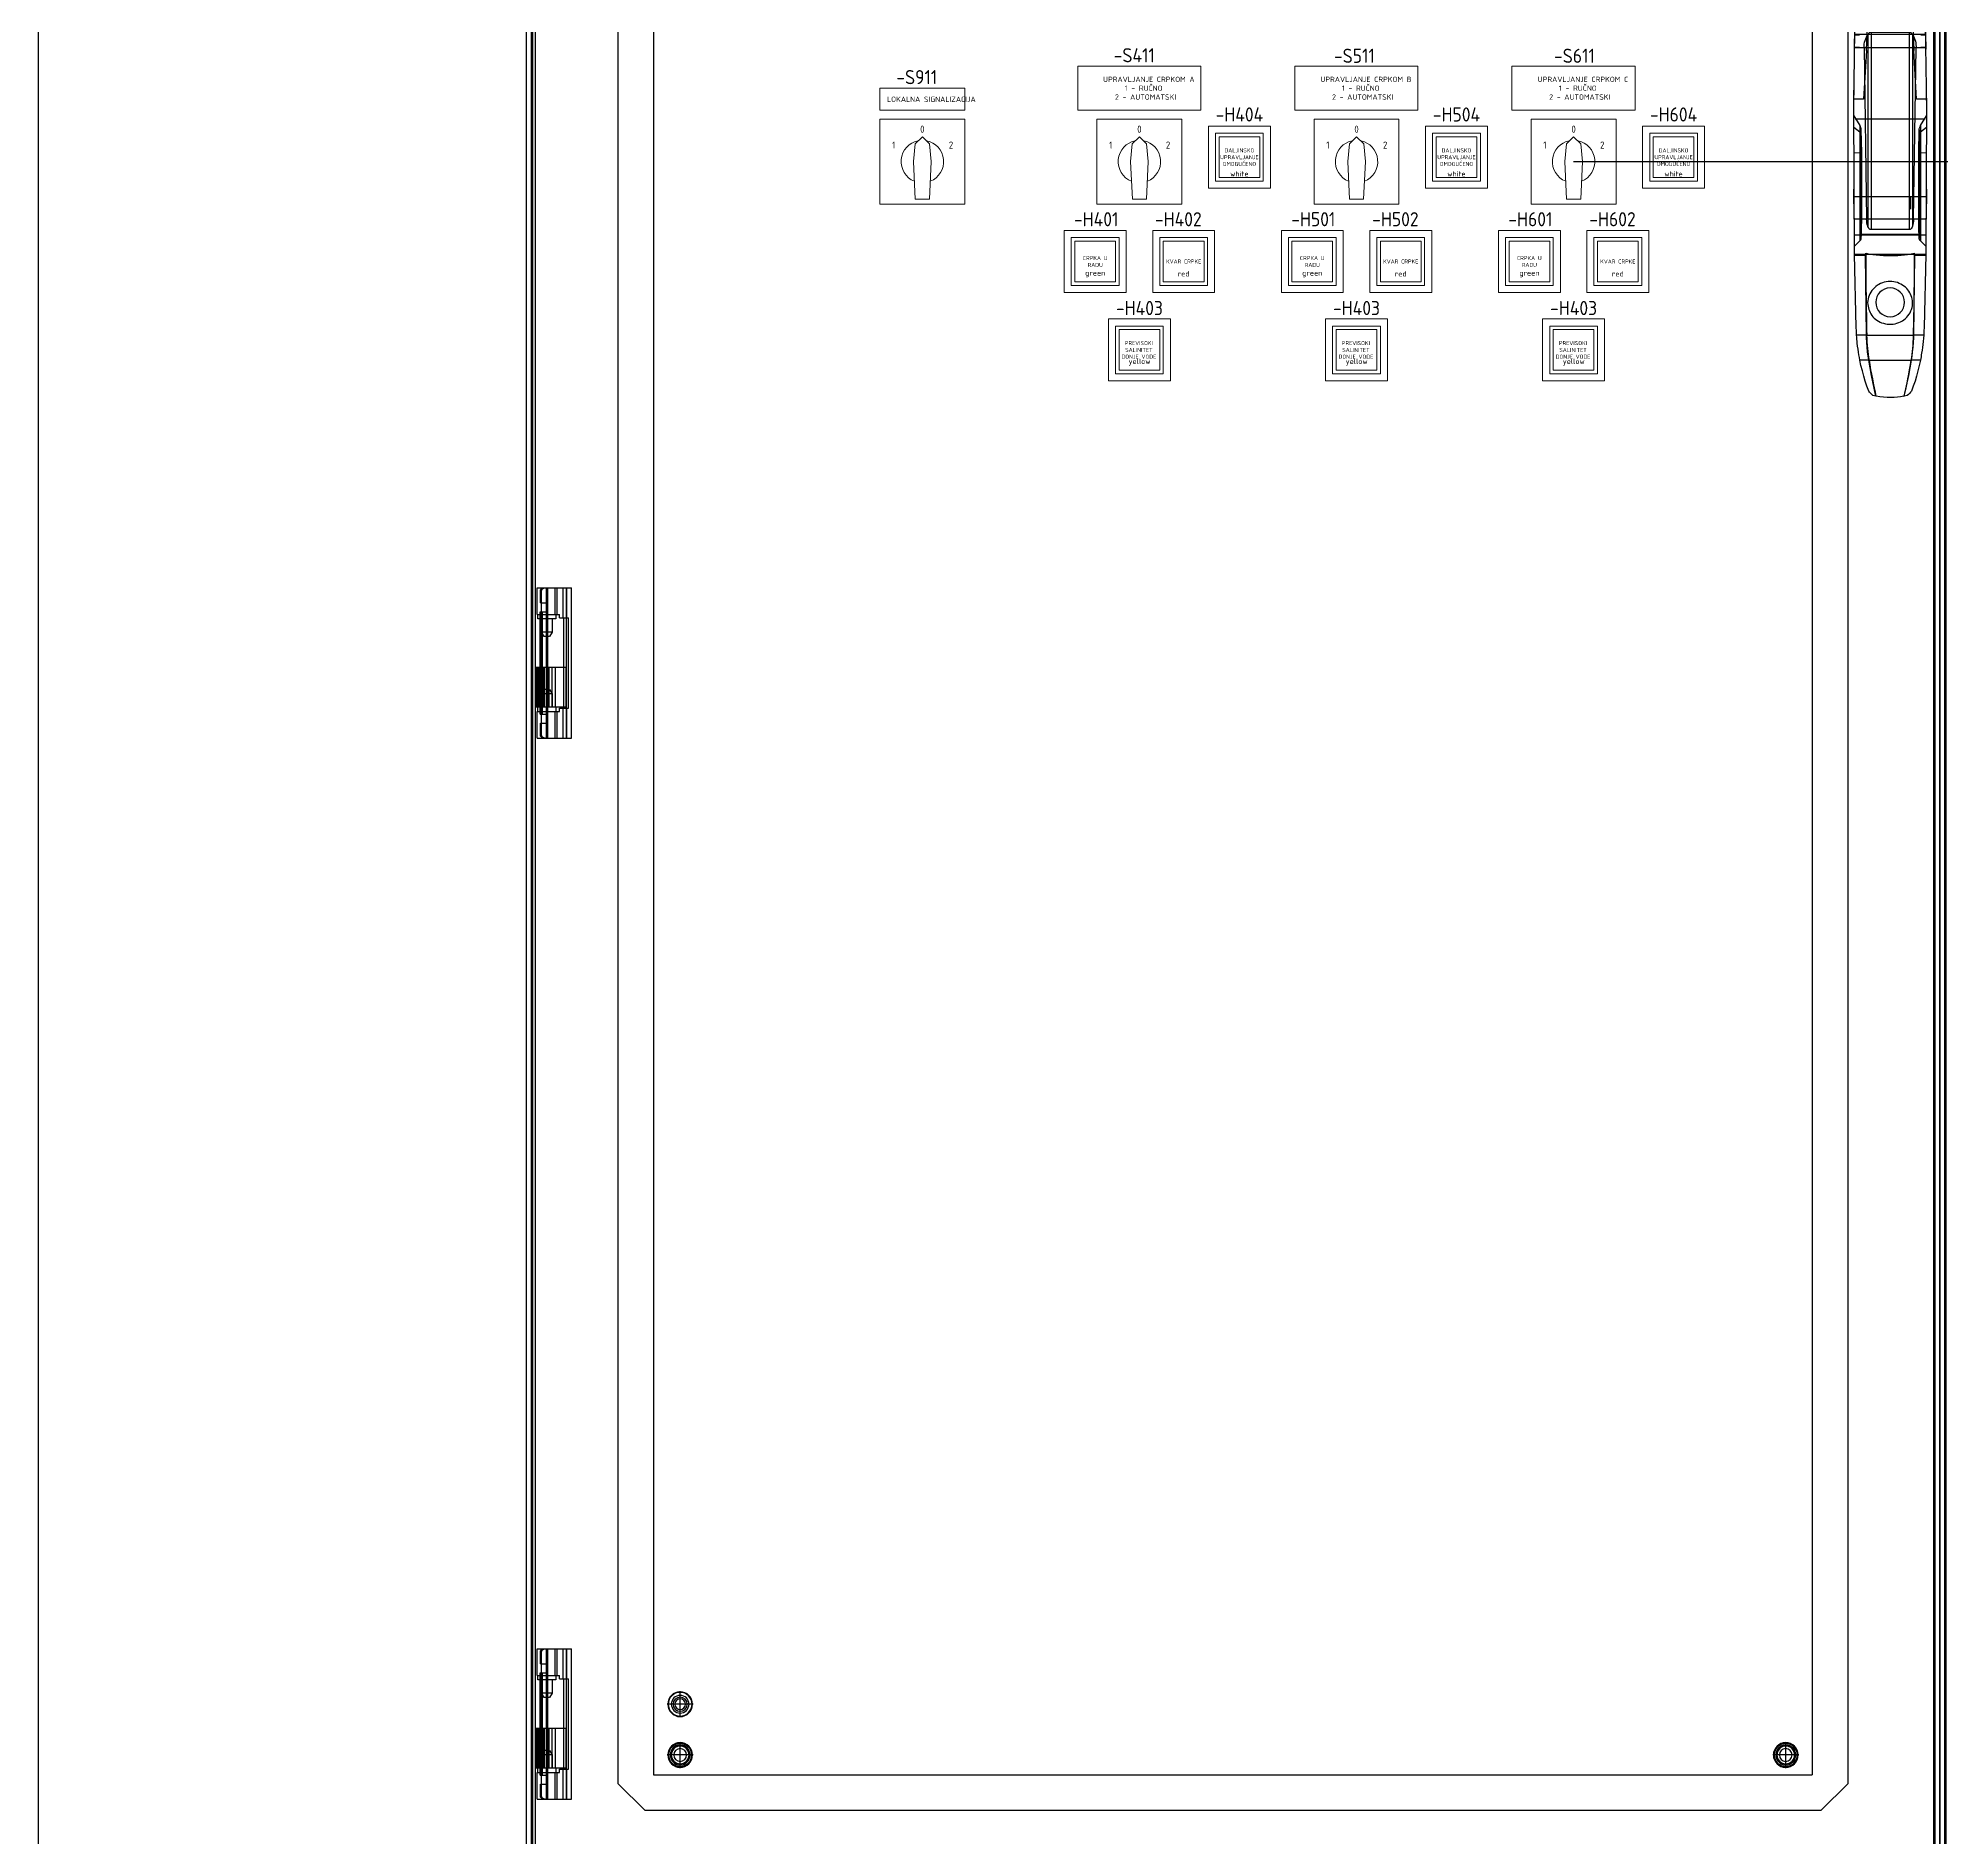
# Model space of a CAD drawing. Header units: millimetres. Extents: x 42151 to 59780, y 37376 to 44547.
# Drawn here: x 42151 to 43227, y 42056 to 43074 of the extents above; entities that cross this region are included whole.
import ezdxf
from ezdxf.enums import TextEntityAlignment as Align

# ---------------------------------------------------------------- set-up
doc = ezdxf.new("R2010")
doc.units = ezdxf.units.MM
doc.layers.add('! NO PLOT !', color=7, linetype='Continuous', true_color=0xff75dd, plot=False)
doc.layers.add('000-PI-Oprema', color=30, linetype='Continuous', lineweight=5)
doc.layers.add('000-PI-ORMAR', color=2, linetype='Continuous')
doc.layers.add('000-PI_TEXT', color=7, linetype='Continuous')
doc.styles.add('PI0', font='isocpeur.ttf', dxfattribs={"width": 0.9})

# ---------------------------------------------------------------- blocks, each defined once
blk = doc.blocks.new('*U97')
at = {"layer": '000-PI-ORMAR'}
for p, q in [((-13.4, 105.2), (-10.6, 134.6)), ((-10.5, 134.6), (-10.9, 134.5)), ((10.9, 134.5), (10.5, 134.6)), ((13.4, 105.2), (10.6, 134.6)), ((-19.3, 101.3), (-19.7, 86.2)), ((-19.1, 105.2), (-13.4, 105.2)), ((13.2, 105.2), (-13.2, 105.2)), ((13.4, 105.2), (19.1, 105.2)), ((19.7, 86.2), (19.3, 101.3)), ((-19.7, 86.2), (-20.5, 27.7)), ((-19.7, 86.2), (-20.1, 61)), ((-19.7, 87), (-14.2, 87)), ((-19.7, 86.2), (-12.5, 86.2)), ((-14.1, 86.2), (-14.2, 87)), ((-14, 85.3), (-14.1, 86.2)), ((-12.5, 86.2), (-13.4, 60.3)), ((-11.2, 85.1), (-12.5, 86.2)), ((12.5, 86.2), (11.2, 85.1)), ((12.5, 86.2), (19.7, 86.2)), ((13.4, 60.3), (12.5, 86.2)), ((14, 85.3), (14.1, 86.2)), ((14.1, 86.2), (14.2, 87)), ((14.2, 87), (19.7, 87)), ((20.5, 27.7), (19.7, 86.2)), ((20.1, 60.6), (19.7, 86.2)), ((12, 85.8), (14, 85.3)), ((-20, 69.3), (-12.7, 69.3)), ((-20, 69), (-17.3, 69)), ((-17.3, 69.3), (17.3, 69.3)), ((-12.7, 69.3), (-12.6, 69.3)), ((-12.6, 69.3), (-12.6, -39.1)), ((-10.7, 70.5), (-10.7, -41)), ((-10.7, 70.5), (10.7, 70.5)), ((10.7, 70.5), (10.7, -41)), ((12.6, 69.3), (12.6, -39.1)), ((12.6, 69.3), (12.7, 69.3)), ((12.7, 69.3), (20, 69.3)), ((17.3, 69), (20, 69)), ((-20.1, 61.9), (-17.3, 61.9)), ((-20.1, 61.8), (-14.7, 61.8)), ((-17.3, 61.8), (17.3, 61.8)), ((-15, 32.8), (-13.4, 60.3)), ((-13.3, -35.1), (-14.7, 61.8)), ((14.7, 61.8), (13.3, -35.1)), ((13.4, 60.3), (15, 32.8)), ((14.7, 61.8), (20.1, 61.8)), ((17.3, 61.9), (20.1, 61.9)), ((20.5, 27.7), (20.3, 48.5)), ((-20.4, 35.9), (-20.5, 27.7)), ((-20.5, 32.8), (-15, 32.8)), ((15, 32.8), (20.5, 32.8)), ((-20.5, 27.7), (-20.1, -55.1)), ((-17.2, 17.8), (-20.5, 23.4)), ((20.5, 23.4), (17.2, 17.8)), ((20.1, -55.1), (20.5, 27.7)), ((-17.2, 14.2), (-20.5, 17)), ((-19.8, 21.4), (19.8, 21.4)), ((-17.2, 17.8), (-17.2, -47.4)), ((-16.2, 2.4), (-16.5, 15.5)), ((-16.5, 15.5), (-16.5, -46.1)), ((-16.4, 10.5), (-16.5, 13)), ((16.5, 15.5), (16.2, 2.4)), ((16.5, 13), (16.4, 10.5)), ((16.5, 15.5), (16.5, -46.1)), ((17.2, 17.8), (17.2, -47.4)), ((20.5, 17), (17.2, 14.2)), ((-17.2, 2.5), (-20.5, 2.6)), ((-16.2, 2.4), (-16.5, 2.5)), ((-16.2, -35.1), (-16.2, 2.4)), ((16.5, 2.5), (16.2, 2.4)), ((16.2, 2.4), (16.2, -35.1)), ((20.5, 2.6), (17.2, 2.5)), ((-20.5, -18.2), (-20.4, -35.1)), ((20.4, -35.1), (20.5, -18.2)), ((-20.5, -22.5), (20.5, -22.5)), ((-11.5, -22.7), (-11.5, -29.5)), ((-20.4, -35.1), (-13.3, -35.1)), ((-16.2, -35.1), (16.2, -35.1)), ((-10.7, -41), (10.7, -41)), ((13.3, -35.1), (20.4, -35.1)), ((-20.2, -44.2), (-20.1, -55.1)), ((-20.2, -44.2), (20.2, -44.2)), ((-20.2, -50.4), (-17.2, -47.4)), ((-16.5, -46.1), (-16.4, -43.8)), ((-16.4, -43.8), (16.4, -43.8)), ((16.4, -43.8), (16.5, -46.1)), ((17.2, -47.4), (20.2, -50.4)), ((20.1, -55.1), (20.2, -44.2)), ((-20.1, -55.1), (20.1, -55.1)), ((-20.1, -55.1), (-19.2, -96.1)), ((-20.1, -55.7), (-14, -55.7)), ((-14, -55.7), (-13.9, -55.1)), ((-13.4, -100.7), (-14, -55.7)), ((-13.9, -55.1), (-13.7, -54.4)), ((13.4, -100.7), (14, -55.7)), ((13.9, -55.1), (13.7, -54.4)), ((14, -55.7), (13.9, -55.1)), ((14, -55.7), (20.1, -55.7)), ((19.2, -96.1), (20.1, -55.1)), ((-19, -100.7), (-13.4, -100.7)), ((13.1, -100.7), (-13.1, -100.7)), ((13.4, -100.7), (19, -100.7)), ((-17.1, -114.8), (-12, -114.8)), ((11.7, -114.8), (-11.7, -114.8)), ((12, -114.8), (17.1, -114.8)), ((-9.7, -134.8), (-8, -135.2)), ((-7.8, -135.2), (-8, -135.2)), ((7.8, -135.2), (8, -135.2)), ((8, -135.2), (9.7, -134.8))]:
    blk.add_line(p, q, dxfattribs=at)
for points in [[(-14.4, 130.2), (-15.3, 127.2), (-16.1, 124.2), (-16.9, 121.1), (-17.5, 118), (-18.1, 114.8), (-18.5, 111.7), (-18.9, 108.5), (-19.1, 105.2)], [(-10.9, 134.5), (-11.6, 133.9), (-12.2, 133.2), (-12.8, 132.5), (-13.4, 131.8), (-13.9, 131), (-14.4, 130.2)], [(10.5, 134.6), (8.3, 135.2), (6.2, 135.5), (4, 135.8), (1.7, 136), (-0.5, 136), (-2.8, 135.9), (-4.7, 135.7), (-6.7, 135.5), (-8.6, 135.1), (-10.5, 134.6)], [(14.4, 130.2), (13.7, 131.4), (12.9, 132.5), (12.3, 133.2), (11.6, 133.9), (10.9, 134.5)], [(19.1, 105.2), (18.9, 108.4), (18.5, 111.6), (18.1, 114.7), (17.5, 117.9), (16.9, 121), (16.2, 124.1), (15.3, 127.2), (14.4, 130.2)], [(-19.1, 105.2), (-19.2, 104.3), (-19.2, 103.3), (-19.3, 102.3), (-19.3, 101.3)], [(-14.2, 87), (-14.2, 90.3), (-14.2, 93.5), (-14, 96.6), (-13.9, 99.7), (-13.6, 102.7), (-13.4, 105.2)], [(14.2, 87), (14.2, 90.3), (14.2, 93.5), (14, 96.6), (13.9, 99.7), (13.6, 102.7), (13.4, 105.2)], [(19.3, 101.3), (19.3, 102.3), (19.2, 103.3), (19.2, 104.3), (19.1, 105.2)], [(-12, 85.8), (-10.3, 86.1), (-8.4, 86.4), (-6.5, 86.7), (-4.5, 86.9), (-2.5, 87), (-0.5, 87), (1.5, 87), (3.6, 86.9), (5.7, 86.8), (7.8, 86.5), (9.9, 86.2), (12, 85.8), (12, 85.8)], [(11.2, 85.1), (8.8, 85.5), (6.3, 85.8), (3.8, 86), (1.3, 86.1), (-0.8, 86.1), (-2.8, 86), (-4.9, 85.9), (-7, 85.7), (-9.1, 85.4), (-11.2, 85.1)], [(-14, 85.3), (-12.2, 85.8), (-12, 85.8)], [(-12.7, 69.3), (-13.2, 68.4), (-13.6, 67.5), (-14, 66.6), (-14.3, 65.6), (-14.5, 64.6), (-14.6, 63.5), (-14.7, 62.5), (-14.7, 61.8)], [(-12.6, 69.3), (-12.5, 69.5), (-12.3, 69.7), (-12.2, 69.9), (-12, 70), (-11.8, 70.2), (-11.6, 70.3), (-11.4, 70.4), (-11.2, 70.4), (-11, 70.5), (-10.7, 70.5)], [(10.7, 70.5), (11, 70.5), (11.2, 70.4), (11.4, 70.4), (11.6, 70.3), (11.8, 70.2), (12, 70), (12.2, 69.9), (12.3, 69.7), (12.5, 69.5), (12.6, 69.3)], [(14.7, 61.8), (14.7, 62.9), (14.6, 63.9), (14.4, 65), (14.1, 66), (13.8, 66.9), (13.4, 67.9), (13, 68.8), (12.7, 69.3)], [(-16.5, 15.5), (-16.5, 15.9), (-16.6, 16.3), (-16.7, 16.6), (-16.8, 17), (-16.9, 17.3), (-17.1, 17.6), (-17.2, 17.8)], [(17.2, 17.8), (17, 17.5), (16.9, 17.2), (16.7, 16.8), (16.6, 16.5), (16.6, 16.1), (16.5, 15.8), (16.5, 15.5)], [(-16.4, -43.8), (-16.4, -43.1), (-16.3, -42.4), (-16.3, -41.6), (-16.3, -40.7), (-16.3, -39.9), (-16.3, -38.9), (-16.3, -38), (-16.2, -37), (-16.2, -36), (-16.2, -35.1)], [(-13.3, -35.1), (-13.2, -36.2), (-13.1, -37.2), (-12.9, -38.2), (-12.6, -39.1)], [(-12.6, -39.1), (-12.4, -39.6), (-12.1, -40.1), (-12, -40.4), (-11.8, -40.6), (-11.5, -40.7), (-11.3, -40.9), (-11, -40.9), (-10.8, -41), (-10.7, -41)], [(10.7, -41), (11, -40.9), (11.2, -40.9), (11.4, -40.8), (11.6, -40.7), (11.8, -40.5), (12, -40.3), (12.3, -39.8), (12.6, -39.3), (12.6, -39.1)], [(12.6, -39.1), (12.9, -38.1), (13.1, -37.1), (13.2, -36), (13.3, -35.1)], [(16.2, -35.1), (16.2, -36.1), (16.2, -37.1), (16.3, -38.1), (16.3, -39), (16.3, -39.9), (16.3, -40.8), (16.3, -41.7), (16.3, -42.5), (16.4, -43.2), (16.4, -43.8)], [(-17.2, -47.4), (-17, -47.3), (-16.9, -47.1), (-16.7, -46.9), (-16.6, -46.7), (-16.6, -46.5), (-16.5, -46.3), (-16.5, -46.1)], [(16.5, -46.1), (16.5, -46.3), (16.6, -46.5), (16.7, -46.8), (16.8, -47), (16.9, -47.1), (17.1, -47.3), (17.2, -47.4)], [(-9.6, -55.1), (-9.9, -55), (-11.8, -54.7), (-13.7, -54.4)], [(9.6, -55.1), (7.8, -55.3), (5.8, -55.5), (3.8, -55.6), (1.7, -55.7), (-0.4, -55.7), (-2.4, -55.6), (-4.3, -55.6), (-6.2, -55.4), (-8.1, -55.2), (-9.6, -55.1)], [(13.7, -54.4), (11.7, -54.8), (9.8, -55), (9.6, -55.1)], [(8.9, -73.9), (9.6, -74.6), (10.3, -75.5), (10.9, -76.3), (11.4, -77.3), (11.9, -78.2), (12.2, -79.2), (12.5, -80.2), (12.6, -81.3), (12.7, -82.3), (12.6, -83.3), (12.5, -84.2), (12.3, -85.2), (12.1, -86.1), (11.7, -87), (11.3, -87.9), (10.9, -88.7), (10.3, -89.5), (9.7, -90.3), (9, -91), (8.3, -91.6), (7.5, -92.2), (6.6, -92.8), (5.7, -93.3), (4.8, -93.7), (3.7, -94), (2.7, -94.3), (1.6, -94.5), (0.5, -94.5), (-0.6, -94.5), (-1.7, -94.4), (-2.8, -94.3), (-3.8, -94), (-4.9, -93.6), (-5.9, -93.2), (-6.9, -92.6), (-7.8, -92), (-8.6, -91.3), (-9.4, -90.6), (-10.1, -89.7), (-10.8, -88.9), (-11.3, -88), (-11.7, -87), (-12.1, -86.1), (-12.4, -85.1), (-12.6, -84.1), (-12.7, -83.1), (-12.7, -82.1), (-12.6, -81.2), (-12.5, -80.2), (-12.2, -79.3), (-11.9, -78.4), (-11.6, -77.5), (-11.1, -76.7), (-10.6, -75.9), (-10, -75.1), (-9.4, -74.3), (-8.6, -73.6), (-7.8, -73), (-7, -72.4), (-6.1, -71.9), (-5.1, -71.4), (-4.1, -71), (-3.1, -70.7), (-2, -70.5), (-0.9, -70.4), (0.1, -70.4), (1.2, -70.4), (2.3, -70.6), (3.3, -70.8), (4.4, -71.1), (5.4, -71.5), (6.3, -72), (7.2, -72.5), (8.1, -73.2), (8.9, -73.9)], [(-19.2, -96.1), (-19.1, -98.4), (-19, -100.7)], [(19, -100.7), (19.1, -98.4), (19.2, -96.1)], [(-19, -100.7), (-18.8, -102.4), (-18.7, -104.2), (-18.5, -105.9), (-18.3, -107.6), (-18.1, -109.2), (-17.8, -110.9), (-17.6, -111.9), (-17.5, -112.9), (-17.3, -113.9), (-17.1, -114.8)], [(-12, -114.8), (-12.4, -112.5), (-12.7, -110.1), (-13, -107.5), (-13.2, -104.8), (-13.4, -102.1), (-13.4, -100.7)], [(12, -114.8), (12.4, -112.5), (12.7, -110.1), (13, -107.5), (13.2, -104.8), (13.4, -102.1), (13.4, -100.7)], [(17.1, -114.8), (17.4, -113.4), (17.6, -111.9), (17.9, -110.4), (18.1, -108.7), (18.4, -107), (18.6, -105.3), (18.7, -104.2), (18.8, -103), (18.9, -101.8), (19, -100.7)], [(-17.1, -114.8), (-16.5, -117.9), (-15.7, -120.9), (-14.9, -123.8), (-14.1, -126.7), (-13.1, -129.6), (-12.1, -132.3)], [(-8, -135.2), (-10.5, -123.5), (-12, -114.8)], [(8, -135.2), (10.5, -123.5), (12, -114.8)], [(12.1, -132.3), (13.1, -129.6), (14.1, -126.8), (14.9, -123.9), (15.7, -120.9), (16.5, -117.9), (17.1, -114.8)], [(-12.1, -132.3), (-11.6, -133), (-11, -133.6), (-10.4, -134.2), (-9.7, -134.8)], [(-7.8, -135.2), (-5.9, -135.6), (-4.1, -135.8), (-2.2, -135.9), (-0.2, -136), (1.7, -136), (3.7, -135.8), (5.8, -135.6), (7.8, -135.2)], [(9.7, -134.8), (10.4, -134.2), (11, -133.6), (11.6, -133), (12.1, -132.3)]]:
    blk.add_lwpolyline(points, dxfattribs=at)
blk.add_circle((0, -82.1), 8.15, dxfattribs=at)
for centre, major_axis, ratio, start_param, end_param in [((73, -135.2), (0, 546.8), 0.175521, 1.054802, 1.115623), ((-73, -135.2), (0, 546.8), 0.175521, -1.115623, -1.054802), ((-7.5, 87.2), (0, 37), 0.175521, 1.061397, 1.596486), ((7.5, 87.2), (0, 37), 0.175521, 4.6867, 5.221788), ((-7.5, 87.2), (0, 37), 0.175521, -4.6867, -4.66155), ((7.5, 87.2), (0, 37), 0.175521, 4.66155, 4.6867), ((-19.5, 12.8), (-3, 0), 0.71325, 3.261467, 3.839724), ((19.5, 12.8), (-3, 0), 0.71325, 5.585054, 6.163311), ((-19.5, 2.5), (-3, 0), 0.017452, 3.261467, 3.839724), ((19.5, 2.5), (-3, 0), 0.017452, -0.698132, -0.119874), ((137.5, -39.6), (0, 669.9), 0.225671, -4.689366, -4.621155), ((-137.5, -39.6), (0, 669.9), 0.225671, 4.621155, 4.689366), ((-5.9, -95.4), (0, 32.4), 0.225671, 1.735147, 2.215471), ((5.9, -95.4), (0, 32.4), 0.225671, 4.067714, 4.548039), ((21.2, -9.1), (0, 180.2), 0.225671, -4.085045, -3.936826), ((-21.2, -9.1), (0, 180.2), 0.225671, 3.936826, 4.085045)]:
    blk.add_ellipse(centre, major_axis=major_axis, ratio=ratio, start_param=start_param, end_param=end_param, dxfattribs=at)
blk = doc.blocks.new('A$C4c17df16')
at = {"layer": '000-PI-ORMAR'}
blk.add_blockref('*U97', (-4, -1008.4), dxfattribs=at)
blk = doc.blocks.new('8806000_2000x800x600')
at = {"layer": '! NO PLOT !'}
for p, q in [((-3770.8, 1831.7), (-3770.8, -8.3)), ((-3075.8, -8.3), (-3075.8, 1831.7)), ((-3750.8, 1826.7), (-3750.8, -3.3)), ((-3095.8, 1826.7), (-3095.8, -3.3)), ((-3110.8, 29.4), (-3110.8, 44.1)), ((-3118.2, 36.7), (-3103.5, 36.7)), ((-3735.8, 0.6), (-3735.8, 15.3)), ((-3110.8, 0.6), (-3110.8, 15.3)), ((-3743.2, 8), (-3728.5, 8)), ((-3118.2, 8), (-3103.5, 8)), ((-3770.8, -8.3), (-3755.8, -23.3)), ((-3095.8, -3.3), (-3750.8, -3.3)), ((-3090.8, -23.3), (-3075.8, -8.3)), ((-3090.8, -23.3), (-3755.8, -23.3))]:
    blk.add_line(p, q, dxfattribs=at)
for centre, radius in [((-3110.8, 36.7), 7), ((-3110.8, 36.7), 6.7), ((-3110.8, 36.7), 5), ((-3110.8, 36.7), 4), ((-3110.8, 36.7), 3), ((-3735.8, 8), 7), ((-3735.8, 8), 6.5), ((-3735.8, 8), 5.62), ((-3735.8, 8), 5), ((-3735.8, 8), 3.62), ((-3110.8, 8), 7), ((-3110.8, 8), 6.5), ((-3110.8, 8), 5.61), ((-3110.8, 8), 5), ((-3110.8, 8), 3.61)]:
    blk.add_circle(centre, radius, dxfattribs=at)
at = {"layer": '000-PI-ORMAR'}
for p, q in [((-3819.3, 1904), (-3819.3, -80.5)), ((-3028.8, 1904), (-3028.8, -80.5)), ((-3027.3, -80.5), (-3027.3, 1904)), ((-3027.3, 1904), (-3027.3, -80.5)), ((-3822.8, 1883.5), (-3822.8, -67.5)), ((-3820.1, 1883.5), (-3820.1, -67.5)), ((-3026.5, 1883.5), (-3026.5, -67.5)), ((-3023.8, 1883.5), (-3023.8, -67.5)), ((-3049.3, 583), (-3049.3, 668)), ((-3029.9, 668), (-3049.3, 668)), ((-3046.8, 651), (-3046.8, 668)), ((-3046.6, 583), (-3046.6, 668)), ((-3044.7, 651), (-3044.7, 668)), ((-3041, 668), (-3041, 653)), ((-3040.1, 653), (-3040.1, 668)), ((-3036, 583), (-3036, 668)), ((-3035.4, 653), (-3035.4, 668)), ((-3035.2, 583), (-3035.2, 668)), ((-3029.9, 653), (-3029.9, 668)), ((-3031.8, 659.5), (-3036, 659.5)), ((-3032.4, 666), (-3031.8, 666)), ((-3032.4, 585), (-3032.4, 666)), ((-3032.4, 591.5), (-3032.4, 659.5)), ((-3031.8, 659.5), (-3031.8, 666)), ((-3047.6, 600), (-3047.6, 651)), ((-3042.6, 651), (-3047.6, 651)), ((-3045.1, 600), (-3045.1, 651)), ((-3029.9, 653), (-3042.6, 653)), ((-3042.6, 651), (-3042.6, 653)), ((-3040.5, 653), (-3040.5, 650.5)), ((-3040.5, 650.5), (-3030.3, 650.5)), ((-3038.4, 650.5), (-3038.4, 643)), ((-3031.7, 654.5), (-3036, 654.5)), ((-3032.9, 596.5), (-3032.9, 654.5)), ((-3032.5, 643), (-3032.5, 650.5)), ((-3032.2, 596.5), (-3032.2, 654.5)), ((-3031.7, 596.5), (-3031.7, 654.5)), ((-3030.3, 650.5), (-3030.3, 653)), ((-3038.4, 643), (-3036.9, 640.5)), ((-3038.4, 643), (-3032.5, 643)), ((-3036.9, 640.5), (-3033.9, 640.5)), ((-3033.9, 640.5), (-3032.5, 643)), ((-3046.1, 623), (-3046.1, 600.5)), ((-3046.1, 623), (-3029.3, 623)), ((-3040.2, 623), (-3040.2, 600.5)), ((-3038.2, 623), (-3038.2, 600.5)), ((-3036.5, 623), (-3036.5, 600.5)), ((-3036.1, 623), (-3036.1, 600.5)), ((-3034, 623), (-3034, 600.5)), ((-3033.6, 623), (-3033.6, 600.5)), ((-3033.3, 623), (-3033.3, 600.5)), ((-3032.2, 623), (-3032.2, 600.5)), ((-3031.4, 623), (-3031.4, 600.5)), ((-3031.3, 600.5), (-3031.3, 623)), ((-3030.3, 623), (-3030.3, 600.5)), ((-3029.5, 623), (-3029.5, 600.5)), ((-3036.9, 610.5), (-3038.4, 608)), ((-3038.4, 608), (-3038.4, 600.5)), ((-3038.4, 608), (-3032.5, 608)), ((-3036.9, 610.5), (-3033.9, 610.5)), ((-3032.5, 608), (-3033.9, 610.5)), ((-3032.5, 600.5), (-3032.5, 608)), ((-3042.6, 600), (-3047.6, 600)), ((-3046.8, 583), (-3046.8, 600)), ((-3046.1, 600.5), (-3029.3, 600.5)), ((-3044.7, 583), (-3044.7, 600)), ((-3042.6, 598), (-3042.6, 600)), ((-3029.9, 598), (-3042.6, 598)), ((-3041, 598), (-3041, 583)), ((-3040.5, 600.5), (-3040.5, 598)), ((-3040.1, 583), (-3040.1, 598)), ((-3031.7, 596.5), (-3036, 596.5)), ((-3035.4, 583), (-3035.4, 598)), ((-3030.3, 598), (-3030.3, 600.5)), ((-3029.9, 583), (-3029.9, 598)), ((-3029.9, 583), (-3049.3, 583)), ((-3031.8, 591.5), (-3036, 591.5)), ((-3032.4, 585), (-3031.8, 585)), ((-3031.8, 585), (-3031.8, 591.5)), ((-3049.3, -17), (-3049.3, 68)), ((-3029.9, 68), (-3049.3, 68)), ((-3046.8, 51), (-3046.8, 68)), ((-3046.6, -17), (-3046.6, 68)), ((-3044.7, 51), (-3044.7, 68)), ((-3041, 68), (-3041, 53)), ((-3040.1, 53), (-3040.1, 68)), ((-3036, -17), (-3036, 68)), ((-3035.4, 53), (-3035.4, 68)), ((-3035.2, -17), (-3035.2, 68)), ((-3032.4, 66), (-3031.8, 66)), ((-3032.4, -15), (-3032.4, 66)), ((-3031.8, 59.5), (-3031.8, 66)), ((-3029.9, 53), (-3029.9, 68)), ((-3031.8, 59.5), (-3036, 59.5)), ((-3031.7, 54.5), (-3036, 54.5)), ((-3032.9, -3.5), (-3032.9, 54.5)), ((-3032.4, -8.5), (-3032.4, 59.5)), ((-3032.2, -3.5), (-3032.2, 54.5)), ((-3031.7, -3.5), (-3031.7, 54.5)), ((-3047.6, 0), (-3047.6, 51)), ((-3042.6, 51), (-3047.6, 51)), ((-3045.1, 0), (-3045.1, 51)), ((-3029.9, 53), (-3042.6, 53)), ((-3042.6, 51), (-3042.6, 53)), ((-3040.5, 53), (-3040.5, 50.5)), ((-3040.5, 50.5), (-3030.3, 50.5)), ((-3038.4, 50.5), (-3038.4, 43)), ((-3032.5, 43), (-3032.5, 50.5)), ((-3030.3, 50.5), (-3030.3, 53)), ((-3038.4, 43), (-3036.9, 40.5)), ((-3038.4, 43), (-3032.5, 43)), ((-3036.9, 40.5), (-3033.9, 40.5)), ((-3033.9, 40.5), (-3032.5, 43)), ((-3046.1, 23), (-3046.1, 0.5)), ((-3046.1, 23), (-3029.3, 23)), ((-3040.2, 23), (-3040.2, 0.5)), ((-3038.2, 23), (-3038.2, 0.5)), ((-3036.5, 23), (-3036.5, 0.5)), ((-3036.1, 23), (-3036.1, 0.5)), ((-3034, 23), (-3034, 0.5)), ((-3033.6, 23), (-3033.6, 0.5)), ((-3033.3, 23), (-3033.3, 0.5)), ((-3032.2, 23), (-3032.2, 0.5)), ((-3031.4, 23), (-3031.4, 0.5)), ((-3031.3, 0.5), (-3031.3, 23)), ((-3030.3, 23), (-3030.3, 0.5)), ((-3029.5, 23), (-3029.5, 0.5)), ((-3046.1, 0.5), (-3029.3, 0.5)), ((-3040.5, 0.5), (-3040.5, -2)), ((-3036.9, 10.5), (-3038.4, 8)), ((-3038.4, 8), (-3038.4, 0.5)), ((-3038.4, 8), (-3032.5, 8)), ((-3036.9, 10.5), (-3033.9, 10.5)), ((-3032.5, 8), (-3033.9, 10.5)), ((-3032.5, 0.5), (-3032.5, 8)), ((-3030.3, -2), (-3030.3, 0.5)), ((-3042.6, 0), (-3047.6, 0)), ((-3046.8, -17), (-3046.8, 0)), ((-3044.7, -17), (-3044.7, 0)), ((-3042.6, -2), (-3042.6, 0)), ((-3029.9, -2), (-3042.6, -2)), ((-3041, -2), (-3041, -17)), ((-3040.1, -17), (-3040.1, -2)), ((-3031.7, -3.5), (-3036, -3.5)), ((-3031.8, -8.5), (-3036, -8.5)), ((-3035.4, -17), (-3035.4, -2)), ((-3031.8, -15), (-3031.8, -8.5)), ((-3029.9, -17), (-3029.9, -2)), ((-3029.9, -17), (-3049.3, -17)), ((-3032.4, -15), (-3031.8, -15))]:
    blk.add_line(p, q, dxfattribs=at)
for centre, start_param, end_param in [((-3034.4, 666), 4.712389, 6.283185), ((-3033.7, 666), 4.712389, 6.283185), ((-3034.4, 585), 3.141593, 4.712389), ((-3033.7, 585), 3.141593, 4.712389), ((-3034.4, 66), 4.712389, 6.283185), ((-3033.7, 66), 4.712389, 6.283185), ((-3034.4, -15), 3.141593, 4.712389), ((-3033.7, -15), 3.141593, 4.712389)]:
    blk.add_ellipse(centre, major_axis=(0, 2), ratio=0.965926, start_param=start_param, end_param=end_param, dxfattribs=at)
at = {"ltscale": 0.25}
blk.add_blockref('A$C4c17df16', (-3790.8, 1920), dxfattribs=at)

msp = doc.modelspace()

# ---------------------------------------------------------------- linework, layer by layer
at = {"layer": '! NO PLOT !', "ltscale": 0.25}
msp.add_line((43019.211, 43004.313), (44663.661, 43004.313), dxfattribs=at)
msp.add_lwpolyline([(42151.17, 44376.997), (42151.17, 41506.997), (44301.17, 41506.997), (44301.17, 42491.997), (46051.17, 42491.997), (46051.17, 44376.997), (42151.17, 44376.997)], dxfattribs=at)
at = {"layer": '000-PI-Oprema'}
for p, q in [((42647.009, 43014.313), (42651.053, 43018.313)), ((42651.053, 43018.313), (42655.098, 43014.313)), ((42769.728, 43014.313), (42773.773, 43018.313)), ((42773.773, 43018.313), (42777.817, 43014.313)), ((42892.447, 43014.313), (42896.492, 43018.313)), ((42896.492, 43018.313), (42900.536, 43014.313)), ((43015.166, 43014.313), (43019.211, 43018.313)), ((43019.211, 43018.313), (43023.255, 43014.313)), ((42647.009, 43014.313), (42646.053, 43004.313)), ((42656.053, 43004.313), (42655.098, 43014.313)), ((42769.728, 43014.313), (42768.773, 43004.313)), ((42778.773, 43004.313), (42777.817, 43014.313)), ((42892.447, 43014.313), (42891.492, 43004.313)), ((42901.492, 43004.313), (42900.536, 43014.313)), ((43015.166, 43014.313), (43014.211, 43004.313)), ((43024.211, 43004.313), (43023.255, 43014.313)), ((42646.053, 43004.313), (42647.053, 42982.999)), ((42655.053, 42982.999), (42656.053, 43004.313)), ((42768.773, 43004.313), (42769.773, 42982.999)), ((42777.773, 42982.999), (42778.773, 43004.313)), ((42891.492, 43004.313), (42892.492, 42982.999)), ((42900.492, 42982.999), (42901.492, 43004.313)), ((43014.211, 43004.313), (43015.211, 42982.999)), ((43023.211, 42982.999), (43024.211, 43004.313)), ((42647.053, 42982.999), (42655.053, 42982.999)), ((42769.773, 42982.999), (42777.773, 42982.999)), ((42892.492, 42982.999), (42900.492, 42982.999)), ((43015.211, 42982.999), (43023.211, 42982.999))]:
    msp.add_line(p, q, dxfattribs=at)
for points in [[(42738.933, 43058.313), (42808.494, 43058.313), (42808.494, 43033.313), (42738.933, 43033.313)], [(42861.652, 43058.313), (42931.213, 43058.313), (42931.213, 43033.313), (42861.652, 43033.313)], [(42984.371, 43058.313), (43053.932, 43058.313), (43053.932, 43033.313), (42984.371, 43033.313)], [(42627.053, 43045.813), (42675.053, 43045.813), (42675.053, 43033.313), (42627.053, 43033.313)], [(42627.053, 42980.313), (42675.053, 42980.313), (42675.053, 43028.313), (42627.053, 43028.313)], [(42749.773, 42980.313), (42797.773, 42980.313), (42797.773, 43028.313), (42749.773, 43028.313)], [(42847.773, 42989.313), (42812.773, 42989.313), (42812.773, 43024.313), (42847.773, 43024.313)], [(42872.492, 42980.313), (42920.492, 42980.313), (42920.492, 43028.313), (42872.492, 43028.313)], [(42970.492, 42989.313), (42935.492, 42989.313), (42935.492, 43024.313), (42970.492, 43024.313)], [(42995.211, 42980.313), (43043.211, 42980.313), (43043.211, 43028.313), (42995.211, 43028.313)], [(43093.211, 42989.313), (43058.211, 42989.313), (43058.211, 43024.313), (43093.211, 43024.313)], [(42766.273, 42930.313), (42731.273, 42930.313), (42731.273, 42965.313), (42766.273, 42965.313)], [(42816.273, 42930.313), (42781.273, 42930.313), (42781.273, 42965.313), (42816.273, 42965.313)], [(42888.992, 42930.313), (42853.992, 42930.313), (42853.992, 42965.313), (42888.992, 42965.313)], [(42938.992, 42930.313), (42903.992, 42930.313), (42903.992, 42965.313), (42938.992, 42965.313)], [(43011.711, 42930.313), (42976.711, 42930.313), (42976.711, 42965.313), (43011.711, 42965.313)], [(43061.711, 42930.313), (43026.711, 42930.313), (43026.711, 42965.313), (43061.711, 42965.313)], [(42791.273, 42880.313), (42756.273, 42880.313), (42756.273, 42915.313), (42791.273, 42915.313)], [(42913.992, 42880.313), (42878.992, 42880.313), (42878.992, 42915.313), (42913.992, 42915.313)], [(43036.711, 42880.313), (43001.711, 42880.313), (43001.711, 42915.313), (43036.711, 42915.313)]]:
    msp.add_lwpolyline(points, close=True, dxfattribs=at)
at = {"layer": '000-PI-Oprema', "lineweight": 5, "ltscale": 0.25}
for points in [[(42816.773, 43020.313), (42843.773, 43020.313), (42843.773, 42993.313), (42816.773, 42993.313)], [(42818.773, 43018.313), (42841.773, 43018.313), (42841.773, 42995.313), (42818.773, 42995.313)], [(42939.492, 43020.313), (42966.492, 43020.313), (42966.492, 42993.313), (42939.492, 42993.313)], [(42941.492, 43018.313), (42964.492, 43018.313), (42964.492, 42995.313), (42941.492, 42995.313)], [(43062.211, 43020.313), (43089.211, 43020.313), (43089.211, 42993.313), (43062.211, 42993.313)], [(43064.211, 43018.313), (43087.211, 43018.313), (43087.211, 42995.313), (43064.211, 42995.313)], [(42735.273, 42961.313), (42762.273, 42961.313), (42762.273, 42934.313), (42735.273, 42934.313)], [(42737.273, 42959.313), (42760.273, 42959.313), (42760.273, 42936.313), (42737.273, 42936.313)], [(42785.273, 42961.313), (42812.273, 42961.313), (42812.273, 42934.313), (42785.273, 42934.313)], [(42787.273, 42959.313), (42810.273, 42959.313), (42810.273, 42936.313), (42787.273, 42936.313)], [(42857.992, 42961.313), (42884.992, 42961.313), (42884.992, 42934.313), (42857.992, 42934.313)], [(42859.992, 42959.313), (42882.992, 42959.313), (42882.992, 42936.313), (42859.992, 42936.313)], [(42907.992, 42961.313), (42934.992, 42961.313), (42934.992, 42934.313), (42907.992, 42934.313)], [(42909.992, 42959.313), (42932.992, 42959.313), (42932.992, 42936.313), (42909.992, 42936.313)], [(42980.711, 42961.313), (43007.711, 42961.313), (43007.711, 42934.313), (42980.711, 42934.313)], [(42982.711, 42959.313), (43005.711, 42959.313), (43005.711, 42936.313), (42982.711, 42936.313)], [(43030.711, 42961.313), (43057.711, 42961.313), (43057.711, 42934.313), (43030.711, 42934.313)], [(43032.711, 42959.313), (43055.711, 42959.313), (43055.711, 42936.313), (43032.711, 42936.313)], [(42760.273, 42911.313), (42787.273, 42911.313), (42787.273, 42884.313), (42760.273, 42884.313)], [(42882.992, 42911.313), (42909.992, 42911.313), (42909.992, 42884.313), (42882.992, 42884.313)], [(43005.711, 42911.313), (43032.711, 42911.313), (43032.711, 42884.313), (43005.711, 42884.313)], [(42762.273, 42909.313), (42785.273, 42909.313), (42785.273, 42886.313), (42762.273, 42886.313)], [(42884.992, 42909.313), (42907.992, 42909.313), (42907.992, 42886.313), (42884.992, 42886.313)], [(43007.711, 42909.313), (43030.711, 42909.313), (43030.711, 42886.313), (43007.711, 42886.313)]]:
    msp.add_lwpolyline(points, close=True, dxfattribs=at)
at = {"layer": '000-PI-Oprema'}
for centre, start, end in [((42651.053, 43004.313), 100.731385, 248.090778), ((42651.053, 43004.313), 291.909222, 79.268615), ((42773.773, 43004.313), 100.731385, 248.090778), ((42773.773, 43004.313), 291.909222, 79.268615), ((42896.492, 43004.313), 100.731385, 248.090778), ((42896.492, 43004.313), 291.909222, 79.268615), ((43019.211, 43004.313), 100.731385, 248.090778), ((43019.211, 43004.313), 291.909222, 79.268615)]:
    msp.add_arc(centre, 12, start, end, dxfattribs=at)

# ---------------------------------------------------------------- block references
at = {"xscale": -1}
msp.add_blockref('8806000_2000x800x600', (39403.342, 42095.247), dxfattribs=at)
msp.add_blockref('8806000_2000x800x600', (47048.998, 42095.247))

# ---------------------------------------------------------------- texts
at = {"layer": '! NO PLOT !', "char_height": 3, "width": 27.82747, "attachment_point": 5, "style": 'PI0'}
for s, insert in [('{\\fISOCPEUR|b0|i0|c238|p34;white}', (42830.273, 42997.389)), ('{\\fISOCPEUR|b0|i0|c238|p34;white}', (42952.992, 42997.389)), ('{\\fISOCPEUR|b0|i0|c238|p34;white}', (43075.711, 42997.389)), ('{\\fISOCPEUR|b0|i0|c238|p34;red}', (42798.773, 42940.889)), ('{\\fISOCPEUR|b0|i0|c238|p34;red}', (42921.492, 42940.889)), ('{\\fISOCPEUR|b0|i0|c238|p34;red}', (43044.211, 42940.889)), ('{\\fISOCPEUR|b0|i0|c238|p34;green}', (42748.773, 42940.889)), ('{\\fISOCPEUR|b0|i0|c238|p34;green}', (42871.492, 42940.889)), ('{\\fISOCPEUR|b0|i0|c238|p34;green}', (42994.211, 42940.889)), ('{\\fISOCPEUR|b0|i0|c238|p34;yellow}', (42773.846, 42890.889)), ('{\\fISOCPEUR|b0|i0|c238|p34;yellow}', (42896.565, 42890.889)), ('{\\fISOCPEUR|b0|i0|c238|p34;yellow}', (43019.284, 42890.889))]:
    msp.add_mtext(s, dxfattribs=dict(at, insert=insert))
at = {"layer": '000-PI-Oprema', "style": 'PI0', "width": 0.9}
for s, p in [('0', (42651.053, 43022.643)), ('0', (42773.773, 43022.643)), ('0', (42896.492, 43022.643)), ('0', (43019.211, 43022.643)), ('1', (42634.844, 43013.671)), ('2', (42667.262, 43013.671)), ('1', (42757.563, 43013.671)), ('2', (42789.982, 43013.671)), ('1', (42880.283, 43013.671)), ('2', (42912.701, 43013.671)), ('1', (43003.002, 43013.671)), ('2', (43035.42, 43013.671))]:
    msp.add_text(s, height=4, dxfattribs=at).set_placement(p, align=Align.MIDDLE_CENTER)
at = {"layer": '000-PI_TEXT', "style": 'PI0', "width": 0.9}
for s, p in [('-S411', (42770.858, 43064.47)), ('-S511', (42895.288, 43064.155)), ('-S611', (43019.684, 43064.145)), ('-S911', (42647.939, 43052.082)), ('-H404', (42830.273, 43030.973)), ('-H504', (42952.992, 43030.973)), ('-H604', (43075.711, 43030.973)), ('-H401', (42749.329, 42971.724)), ('-H402', (42795.739, 42971.724)), ('-H501', (42872.048, 42971.724)), ('-H502', (42918.458, 42971.724)), ('-H601', (42994.767, 42971.724)), ('-H602', (43041.178, 42971.724)), ('-H403', (42773.773, 42921.513)), ('-H403', (42896.492, 42921.513)), ('-H403', (43019.211, 42921.513))]:
    msp.add_text(s, height=8, dxfattribs=at).set_placement(p, align=Align.MIDDLE)
at = {"layer": '000-PI_TEXT', "linetype": 'Continuous', "char_height": 3, "attachment_point": 4, "style": 'PI0'}
for s, insert, width in [('\\pi14.26;UPRAVLJANJE CRPKOM A\\P\\pi26.545;1 - RUČNO\\P\\pi21.01;2 - AUTOMATSKI', (42738.933, 43045.813), 69.56099), ('\\pi14.395;UPRAVLJANJE CRPKOM B\\P\\pi26.545;1 - RUČNO\\P\\pi21.01;2 - AUTOMATSKI', (42861.652, 43045.813), 69.56099), ('\\pi14.53;UPRAVLJANJE CRPKOM C\\P\\pi26.545;1 - RUČNO\\P\\pi21.01;2 - AUTOMATSKI', (42984.371, 43045.813), 69.56099), ('\\pi8.7899;LOKALNA SIGNALIZACIJA', (42622.283, 43039.563), 57.53978)]:
    msp.add_mtext(s, dxfattribs=dict(at, insert=insert, width=width))
at = {"layer": '000-PI_TEXT', "char_height": 2.3, "width": 18, "attachment_point": 5, "style": 'PI0'}
for s, insert in [('{\\fISOCPEUR|b0|i0|c238|p34;DALJINSKO\\PUPRAVLJANJE\\POMOGUĆENO}', (42830.273, 43006.813)), ('{\\fISOCPEUR|b0|i0|c238|p34;DALJINSKO\\PUPRAVLJANJE\\POMOGUĆENO}', (42952.992, 43006.813)), ('{\\fISOCPEUR|b0|i0|c238|p34;DALJINSKO\\PUPRAVLJANJE\\POMOGUĆENO}', (43075.711, 43006.813)), ('{\\fISOCPEUR|b0|i0|c238|p34;CRPKA U RADU}', (42748.773, 42947.813)), ('{\\fISOCPEUR|b0|i0|c238|p34;KVAR CRPKE}', (42798.773, 42947.813)), ('{\\fISOCPEUR|b0|i0|c238|p34;CRPKA U RADU}', (42871.492, 42947.813)), ('{\\fISOCPEUR|b0|i0|c238|p34;KVAR CRPKE}', (42921.492, 42947.813)), ('{\\fISOCPEUR|b0|i0|c238|p34;CRPKA U RADU}', (42994.211, 42947.813)), ('{\\fISOCPEUR|b0|i0|c238|p34;KVAR CRPKE}', (43044.211, 42947.813)), ('{\\fISOCPEUR|b0|i0|c238|p34;PREVISOKI SALINITET DONJE VODE}', (42773.44, 42897.813)), ('{\\fISOCPEUR|b0|i0|c238|p34;PREVISOKI SALINITET DONJE VODE}', (42896.159, 42897.813)), ('{\\fISOCPEUR|b0|i0|c238|p34;PREVISOKI SALINITET DONJE VODE}', (43018.878, 42897.813))]:
    msp.add_mtext(s, dxfattribs=dict(at, insert=insert))

doc.saveas('drawing.dxf')
